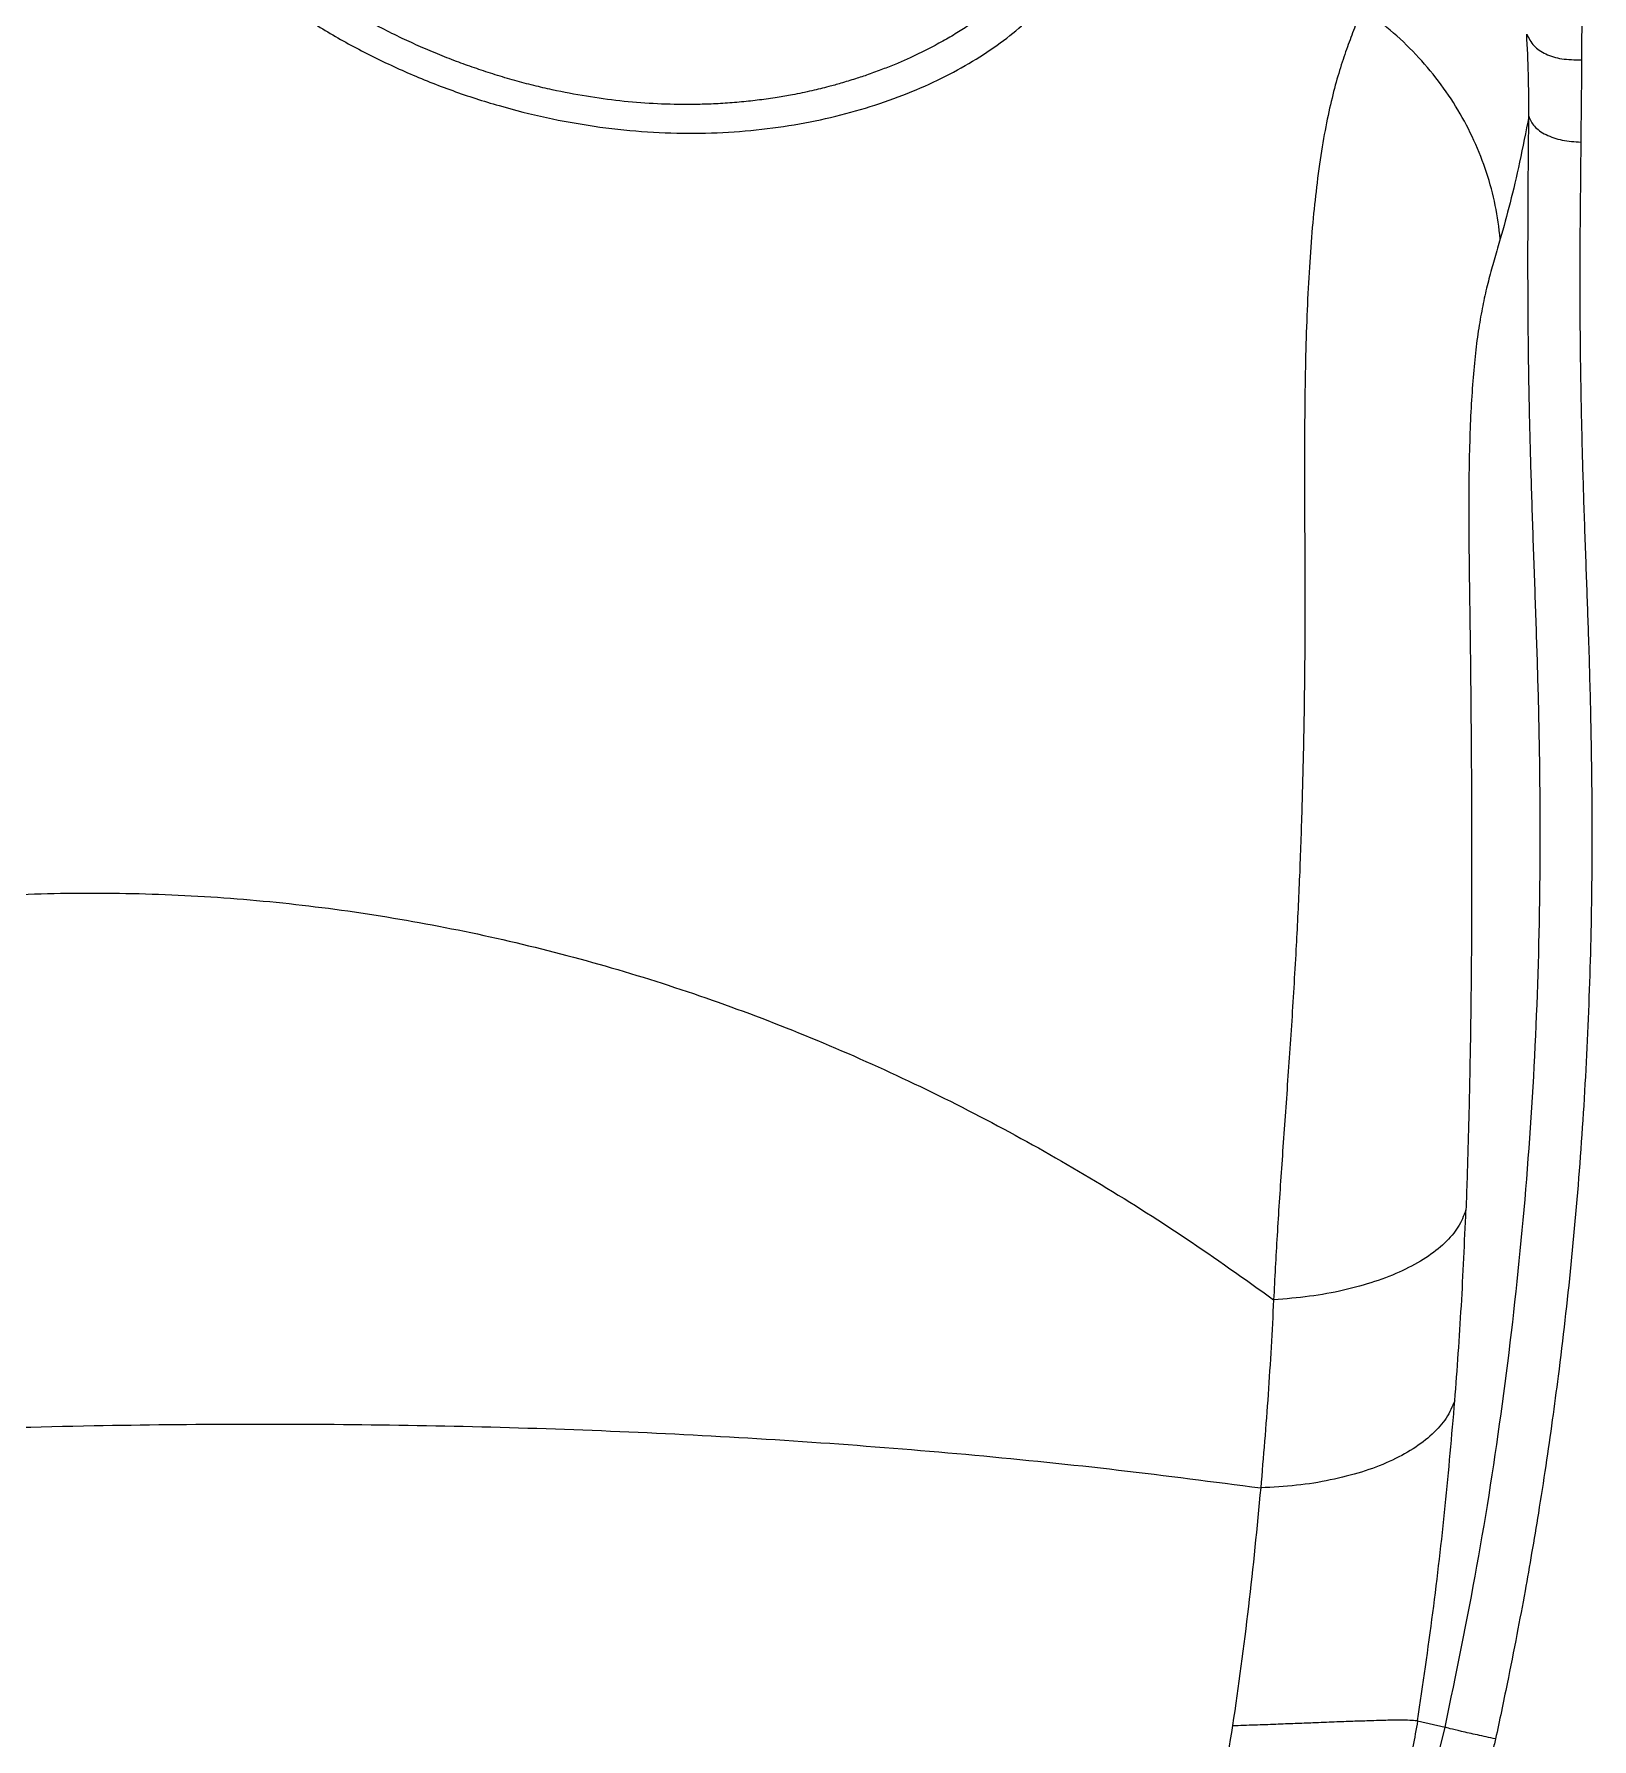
# Model space of a CAD drawing. Extents: x 939 to 1039, y 781 to 934.
# Drawn here: x 964.31 to 975.52, y 856.26 to 868.52 of the extents above; entities that cross this region are included whole.
import ezdxf

# ---------------------------------------------------------------- set-up
doc = ezdxf.new("R2010")
doc.units = 0
doc.header["$MEASUREMENT"] = 0
doc.layers.add('1', color=4, linetype='Continuous')

# ---------------------------------------------------------------- blocks, each defined once
blk = doc.blocks.new('Envoy')
at = {"layer": '1', "color": 3, "linetype": 'Continuous', "lineweight": 25}
for p in [(35.615, 57.215), (35.771, 56.994)]:
    blk.add_line(p, (35.813, 57.168), dxfattribs=at)
for points, knots in [([(36.78, 72.733), (36.78, 72.686), (36.781, 72.591), (36.782, 72.445), (36.784, 72.291), (36.786, 72.129), (36.787, 71.967), (36.789, 71.793), (36.791, 71.606), (36.792, 71.453), (36.793, 71.349), (36.793, 71.299), (36.794, 71.248), (36.794, 71.197), (36.794, 71.144), (36.795, 71.091), (36.795, 71.023), (36.796, 70.935), (36.796, 70.821), (36.797, 70.688), (36.797, 70.536), (36.797, 70.365), (36.797, 70.181), (36.797, 70.005), (36.797, 69.85), (36.797, 69.715), (36.796, 69.579), (36.796, 69.437), (36.795, 69.296), (36.795, 69.205), (36.794, 69.162)], [0, 0, 0, 0, 0.042344, 0.086839, 0.133485, 0.182283, 0.23323, 0.278888, 0.336785, 0.398149, 0.412401, 0.426828, 0.44143, 0.456206, 0.471157, 0.486283, 0.501584, 0.52871, 0.56071, 0.597583, 0.639329, 0.685949, 0.737441, 0.787386, 0.826257, 0.859069, 0.892646, 0.931868, 0.967653, 1, 1, 1, 1]), ([(32.971, 70.023), (32.943, 69.972), (32.888, 69.871), (32.767, 69.724), (32.645, 69.607), (32.534, 69.517), (32.445, 69.45), (32.35, 69.386), (32.25, 69.325), (32.144, 69.265), (32.042, 69.213), (31.947, 69.169), (31.86, 69.131), (31.765, 69.093), (31.667, 69.057), (31.567, 69.024), (31.472, 68.995), (31.368, 68.966), (31.252, 68.938), (31.129, 68.912), (31.002, 68.89), (30.881, 68.873), (30.75, 68.858), (30.618, 68.848), (30.486, 68.842), (30.32, 68.839), (30.117, 68.845), (29.876, 68.864), (29.633, 68.898), (29.426, 68.937), (29.254, 68.977), (29.117, 69.013), (28.98, 69.054), (28.846, 69.098), (28.713, 69.145), (28.578, 69.198), (28.443, 69.255), (28.303, 69.319), (28.156, 69.392), (28.011, 69.471), (27.858, 69.561), (27.724, 69.646), (27.579, 69.746), (27.444, 69.847), (27.305, 69.962), (27.178, 70.078), (27.058, 70.197), (26.985, 70.281), (26.948, 70.323)], [0, 0, 0, 0, 0.043421, 0.086078, 0.128293, 0.148785, 0.16961, 0.190778, 0.21052, 0.231067, 0.252427, 0.266393, 0.281231, 0.296943, 0.313535, 0.327874, 0.343949, 0.356773, 0.374294, 0.394273, 0.409275, 0.426823, 0.444101, 0.462045, 0.479205, 0.495577, 0.52648, 0.556828, 0.5874, 0.618565, 0.635629, 0.653257, 0.671446, 0.688947, 0.706111, 0.724303, 0.743522, 0.762013, 0.783132, 0.806873, 0.826316, 0.853461, 0.870746, 0.898433, 0.923534, 0.947928, 0.973799, 1, 1, 1, 1]), ([(26.771, 70.184), (26.837, 70.111), (26.967, 69.966), (27.2, 69.759), (27.456, 69.563), (27.734, 69.382), (28.032, 69.215), (28.345, 69.067), (28.67, 68.937), (29.005, 68.829), (29.346, 68.743), (29.689, 68.681), (30.032, 68.643), (30.369, 68.63), (30.698, 68.64), (31.016, 68.674), (31.321, 68.728), (31.61, 68.802), (31.882, 68.893), (32.134, 68.999), (32.364, 69.119), (32.57, 69.249), (32.751, 69.389), (32.904, 69.536), (33.029, 69.69), (33.084, 69.798), (33.112, 69.852)], [0, 0, 0, 0, 0.043425, 0.086605, 0.129544, 0.172259, 0.214759, 0.257038, 0.299085, 0.340899, 0.382496, 0.423931, 0.465199, 0.506214, 0.546967, 0.587521, 0.627993, 0.668502, 0.709058, 0.749698, 0.79048, 0.831496, 0.872861, 0.91468, 0.957042, 1, 1, 1, 1]), ([(35.216, 69.531), (35.2, 69.489), (35.166, 69.405), (35.116, 69.273), (35.065, 69.127), (35.016, 68.96), (34.97, 68.766), (34.927, 68.541), (34.892, 68.293), (34.863, 68.027), (34.84, 67.747), (34.823, 67.445), (34.811, 67.122), (34.804, 66.781), (34.801, 66.427), (34.801, 66.063), (34.803, 65.654), (34.805, 65.201), (34.802, 64.704), (34.794, 64.208), (34.781, 63.716), (34.764, 63.233), (34.739, 62.732), (34.708, 62.217), (34.671, 61.692), (34.635, 61.19), (34.603, 60.709), (34.587, 60.397), (34.579, 60.243)], [0, 0, 0, 0, 0.034062, 0.069081, 0.105004, 0.141709, 0.179028, 0.216763, 0.254716, 0.28799, 0.321257, 0.354485, 0.387664, 0.420777, 0.453766, 0.48652, 0.518919, 0.561401, 0.603443, 0.64553, 0.687223, 0.728329, 0.768959, 0.816984, 0.864149, 0.910432, 0.955737, 1, 1, 1, 1]), ([(36.21, 67.874), (36.2, 67.955), (36.18, 68.116), (36.115, 68.353), (36.025, 68.583), (35.909, 68.804), (35.769, 69.011), (35.605, 69.203), (35.422, 69.38), (35.285, 69.48), (35.216, 69.531)], [0, 0, 0, 0, 0.1250002, 0.2499997, 0.3749995, 0.4999997, 0.6249996, 0.7499997, 0.8749995, 1, 1, 1, 1]), ([(36.4, 69.347), (36.414, 69.318), (36.442, 69.263), (36.532, 69.2), (36.654, 69.163), (36.746, 69.163), (36.794, 69.162)], [0, 0, 0, 0, 0.264375, 0.501069, 0.736801, 1, 1, 1, 1]), ([(36.415, 68.756), (36.415, 68.857), (36.415, 69.06), (36.405, 69.251), (36.4, 69.347)], [0, 0, 0, 0, 0.500035, 1, 1, 1, 1]), ([(36.794, 69.162), (36.794, 69.058), (36.792, 68.863), (36.79, 68.663), (36.789, 68.57)], [0, 0, 0, 0, 0.53745, 1, 1, 1, 1]), ([(35.813, 57.168), (35.892, 57.554), (36.052, 58.326), (36.233, 59.494), (36.369, 60.669), (36.458, 61.848), (36.492, 62.798), (36.498, 63.518), (36.496, 64.011), (36.487, 64.507), (36.472, 65.009), (36.454, 65.514), (36.437, 66.014), (36.422, 66.505), (36.413, 66.987), (36.409, 67.455), (36.409, 67.905), (36.411, 68.339), (36.414, 68.617), (36.415, 68.756)], [0, 0, 0, 0, 0.099328, 0.198661, 0.298002, 0.397366, 0.496613, 0.537968, 0.579406, 0.621248, 0.663527, 0.706223, 0.748512, 0.790516, 0.832487, 0.874562, 0.916531, 0.958356, 1, 1, 1, 1]), ([(36.415, 68.756), (36.394, 68.644), (36.35, 68.421), (36.281, 68.131), (36.234, 67.959), (36.21, 67.874)], [0, 0, 0, 0, 0.339392, 0.672999, 1, 1, 1, 1]), ([(36.415, 68.756), (36.425, 68.731), (36.446, 68.682), (36.534, 68.621), (36.653, 68.579), (36.744, 68.573), (36.789, 68.57)], [0, 0, 0, 0, 0.250006, 0.5, 0.749995, 1, 1, 1, 1]), ([(36.789, 68.57), (36.789, 68.517), (36.787, 68.402), (36.786, 68.21), (36.784, 68.037), (36.783, 67.894), (36.783, 67.789), (36.782, 67.679), (36.782, 67.563), (36.782, 67.44), (36.783, 67.207), (36.787, 66.859), (36.797, 66.391), (36.811, 65.916), (36.828, 65.452), (36.846, 64.967), (36.859, 64.48), (36.868, 63.976), (36.87, 63.485), (36.864, 62.881), (36.841, 62.161), (36.793, 61.327), (36.722, 60.505), (36.648, 59.856), (36.584, 59.374), (36.537, 59.045), (36.487, 58.726), (36.437, 58.426), (36.386, 58.135), (36.327, 57.822), (36.257, 57.467), (36.204, 57.216), (36.176, 57.084)], [0, 0, 0, 0, 0.016062, 0.035218, 0.057466, 0.067053, 0.077118, 0.08766, 0.09868, 0.110176, 0.12215, 0.163516, 0.204647, 0.245545, 0.286571, 0.323629, 0.368847, 0.410769, 0.4524, 0.494102, 0.565131, 0.635991, 0.706679, 0.775222, 0.802267, 0.83043, 0.85971, 0.884527, 0.90782, 0.934829, 0.965556, 1, 1, 1, 1]), ([(36.21, 67.874), (36.197, 67.829), (36.171, 67.741), (36.133, 67.609), (36.099, 67.471), (36.069, 67.321), (36.042, 67.152), (36.021, 66.962), (36.004, 66.75), (35.992, 66.514), (35.985, 66.255), (35.982, 65.972), (35.984, 65.666), (35.988, 65.339), (35.993, 64.994), (35.997, 64.637), (36, 64.272), (36.003, 63.901), (36.004, 63.527), (36.004, 63.125), (36.002, 62.697), (35.997, 62.244), (35.989, 61.791), (35.978, 61.337), (35.968, 61.039), (35.963, 60.888)], [0, 0, 0, 0, 0.051806, 0.100782, 0.146953, 0.190352, 0.231139, 0.269651, 0.30644, 0.342184, 0.377588, 0.413308, 0.449883, 0.487771, 0.526876, 0.566746, 0.607298, 0.648349, 0.68989, 0.73202, 0.783275, 0.835373, 0.888628, 0.943376, 1, 1, 1, 1]), ([(17.593, 60.256), (17.802, 60.405), (18.215, 60.7), (18.867, 61.109), (19.535, 61.488), (20.22, 61.833), (20.919, 62.141), (21.628, 62.41), (22.352, 62.642), (23.087, 62.833), (23.832, 62.983), (24.582, 63.091), (25.334, 63.155), (26.087, 63.176), (26.841, 63.154), (27.593, 63.089), (28.342, 62.98), (29.085, 62.829), (29.82, 62.637), (30.544, 62.404), (31.257, 62.132), (31.957, 61.822), (32.641, 61.477), (33.306, 61.098), (33.956, 60.688), (34.37, 60.393), (34.579, 60.243)], [0, 0, 0, 0, 0.044953, 0.088671, 0.132039, 0.17504, 0.216952, 0.258176, 0.299165, 0.339966, 0.380321, 0.420421, 0.460222, 0.49983, 0.539445, 0.579268, 0.619387, 0.659638, 0.700291, 0.741442, 0.782894, 0.825237, 0.868028, 0.911046, 0.955027, 1, 1, 1, 1]), ([(35.963, 60.888), (35.946, 60.847), (35.914, 60.764), (35.815, 60.649), (35.68, 60.543), (35.51, 60.45), (35.31, 60.371), (35.085, 60.309), (34.84, 60.264), (34.666, 60.25), (34.579, 60.243)], [0, 0, 0, 0, 0.125002, 0.250002, 0.375001, 0.5, 0.624999, 0.749997, 0.874998, 1, 1, 1, 1]), ([(35.883, 59.517), (35.9, 59.744), (35.933, 60.198), (35.953, 60.658), (35.963, 60.888)], [0, 0, 0, 0, 0.499236, 1, 1, 1, 1]), ([(34.579, 60.243), (34.567, 60.016), (34.543, 59.562), (34.505, 59.114), (34.486, 58.89)], [0, 0, 0, 0, 0.5009222, 1, 1, 1, 1]), ([(35.883, 59.517), (35.865, 59.475), (35.829, 59.391), (35.725, 59.274), (35.588, 59.169), (35.416, 59.077), (35.216, 59.001), (34.99, 58.944), (34.746, 58.904), (34.573, 58.895), (34.486, 58.89)], [0, 0, 0, 0, 0.125003, 0.250003, 0.375001, 0.5, 0.625, 0.749998, 0.874997, 1, 1, 1, 1]), ([(35.615, 57.215), (35.653, 57.474), (35.728, 57.989), (35.817, 58.755), (35.861, 59.265), (35.883, 59.517)], [0, 0, 0, 0, 0.338479, 0.672665, 1, 1, 1, 1]), ([(17.697, 58.777), (18.089, 58.817), (18.872, 58.896), (20.059, 59.004), (21.254, 59.101), (22.456, 59.186), (23.664, 59.255), (24.877, 59.308), (26.042, 59.34), (27.156, 59.352), (28.219, 59.346), (29.28, 59.322), (30.337, 59.278), (31.388, 59.214), (32.431, 59.129), (33.466, 59.023), (34.146, 58.934), (34.486, 58.89)], [0, 0, 0, 0, 0.071566, 0.143076, 0.214531, 0.285936, 0.357306, 0.428665, 0.500047, 0.562498, 0.624915, 0.687349, 0.749809, 0.812268, 0.874762, 0.937333, 1, 1, 1, 1]), ([(34.486, 58.89), (34.459, 58.605), (34.404, 58.033), (34.324, 57.465), (34.284, 57.18)], [0, 0, 0, 0, 0.497969, 1, 1, 1, 1]), ([(34.284, 57.18), (34.239, 56.917), (34.148, 56.392), (34.053, 55.868), (34.005, 55.607)], [0, 0, 0, 0, 0.5021115, 1, 1, 1, 1]), ([(34.284, 57.18), (34.337, 57.182), (34.443, 57.186), (34.594, 57.191), (34.734, 57.197), (34.876, 57.202), (35.016, 57.208), (35.15, 57.213), (35.282, 57.217), (35.406, 57.221), (35.508, 57.222), (35.58, 57.22), (35.603, 57.217), (35.615, 57.215)], [0, 0, 0, 0, 0.073738, 0.145618, 0.215377, 0.283004, 0.370073, 0.454164, 0.535839, 0.654897, 0.771222, 0.885952, 1, 1, 1, 1]), ([(35.615, 57.215), (35.593, 57.09), (35.548, 56.838), (35.445, 56.48), (35.317, 56.133), (35.204, 55.913), (35.148, 55.804)], [0, 0, 0, 0, 0.248759, 0.502275, 0.753071, 1, 1, 1, 1]), ([(36.176, 57.084), (36.131, 57.094), (36.042, 57.113), (35.926, 57.139), (35.841, 57.16), (35.822, 57.165), (35.813, 57.168)], [0, 0, 0, 0, 0.250006, 0.5, 0.749994, 1, 1, 1, 1]), ([(36.176, 57.084), (36.168, 57.052), (36.154, 56.989), (36.138, 56.926), (36.13, 56.895)], [0, 0, 0, 0, 0.499219, 1, 1, 1, 1])]:
    blk.add_open_spline(points, degree=3, knots=knots, dxfattribs=at)

msp = doc.modelspace()

# ---------------------------------------------------------------- block references
at = {"layer": '1'}
msp.add_blockref('Envoy', (938.654, 799.174), dxfattribs=at)

doc.saveas('drawing.dxf')
